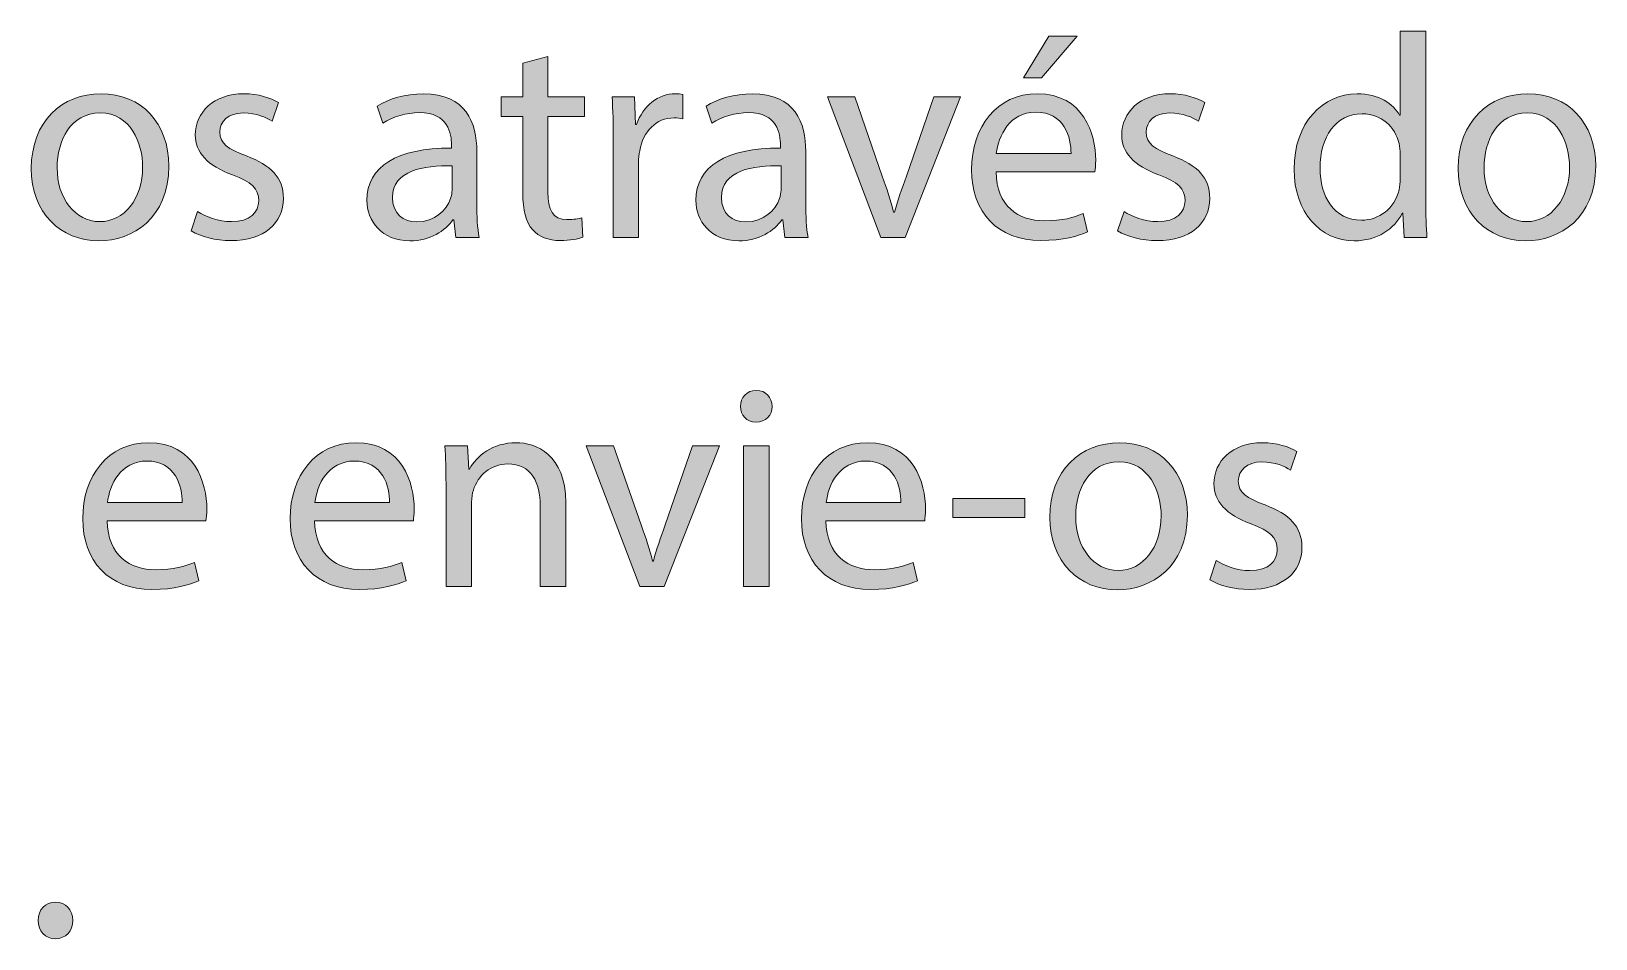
# Model space of a CAD drawing. Header units: inches. Extents: x -507 to 1392, y -754 to 68.
# Drawn here: x 928 to 981.8, y -169.4 to -138.2 of the extents above; entities that cross this region are included whole.
import ezdxf

# ---------------------------------------------------------------- set-up
doc = ezdxf.new("R2010")
doc.units = ezdxf.units.IN
doc.header["$MEASUREMENT"] = 0
doc.layers.add('back', color=7, linetype='Continuous')

# ---------------------------------------------------------------- blocks, each defined once
blk = doc.blocks.new('block 191')
at = {"layer": 'back', "true_color": 0x231f20}
h = blk.add_hatch(color=250, dxfattribs=at)
h.dxf.hatch_style = 2
edge = h.paths.add_edge_path()
edge.add_spline(control_points=[(975.968, -138.154), (975.968, -138.154), (975.968, -144), (975.968, -144), (975.968, -144.431), (975.978, -144.92), (976.008, -145.25), (976.008, -145.25), (975.219, -145.25), (975.219, -145.25), (975.219, -145.25), (975.179, -144.411), (975.179, -144.411), (975.179, -144.411), (975.158, -144.411), (975.158, -144.411), (974.889, -144.95), (974.299, -145.36), (973.509, -145.36), (972.34, -145.36), (971.44, -144.371), (971.44, -142.901), (971.431, -141.292), (972.43, -140.303), (973.609, -140.303), (974.349, -140.303), (974.849, -140.652), (975.068, -141.042), (975.068, -141.042), (975.088, -141.042), (975.088, -141.042), (975.088, -141.042), (975.088, -138.154), (975.088, -138.154), (975.088, -138.154), (975.968, -138.154), (975.968, -138.154)], knot_values=[0, 0, 0, 0, 1, 1, 1, 2, 2, 2, 3, 3, 3, 4, 4, 4, 5, 5, 5, 6, 6, 6, 7, 7, 7, 8, 8, 8, 9, 9, 9, 10, 10, 10, 11, 11, 11, 12, 12, 12, 12], degree=3, periodic=1)
edge = h.paths.add_edge_path()
edge.add_spline(control_points=[(975.088, -142.381), (975.088, -142.271), (975.078, -142.122), (975.049, -142.012), (974.918, -141.452), (974.438, -140.992), (973.779, -140.992), (972.869, -140.992), (972.33, -141.792), (972.33, -142.861), (972.33, -143.841), (972.81, -144.65), (973.759, -144.65), (974.349, -144.65), (974.889, -144.261), (975.049, -143.601), (975.078, -143.481), (975.088, -143.361), (975.088, -143.221), (975.088, -143.221), (975.088, -142.381), (975.088, -142.381)], knot_values=[0, 0, 0, 0, 1, 1, 1, 2, 2, 2, 3, 3, 3, 4, 4, 4, 5, 5, 5, 6, 6, 6, 7, 7, 7, 7], degree=3, periodic=1)
h = blk.add_hatch(color=250, dxfattribs=at)
h.dxf.hatch_style = 2
edge = h.paths.add_edge_path()
edge.add_spline(control_points=[(961.19, -142.991), (961.21, -144.181), (961.97, -144.67), (962.85, -144.67), (963.479, -144.67), (963.858, -144.561), (964.188, -144.42), (964.188, -144.42), (964.338, -145.05), (964.338, -145.05), (964.028, -145.19), (963.499, -145.35), (962.729, -145.35), (961.24, -145.35), (960.351, -144.371), (960.351, -142.911), (960.351, -141.452), (961.21, -140.303), (962.619, -140.303), (964.198, -140.303), (964.618, -141.692), (964.618, -142.582), (964.618, -142.761), (964.599, -142.901), (964.588, -142.991), (964.588, -142.991), (961.19, -142.991), (961.19, -142.991)], knot_values=[0, 0, 0, 0, 1, 1, 1, 2, 2, 2, 3, 3, 3, 4, 4, 4, 5, 5, 5, 6, 6, 6, 7, 7, 7, 8, 8, 8, 9, 9, 9, 9], degree=3, periodic=1)
edge = h.paths.add_edge_path()
edge.add_spline(control_points=[(963.769, -142.362), (963.778, -141.802), (963.539, -140.933), (962.549, -140.933), (961.66, -140.933), (961.27, -141.752), (961.2, -142.362), (961.2, -142.362), (963.769, -142.362), (963.769, -142.362)], knot_values=[0, 0, 0, 0, 1, 1, 1, 2, 2, 2, 3, 3, 3, 3], degree=3, periodic=1)
h.paths.add_polyline_path([(963.979, -138.324), (962.759, -139.753), (962.13, -139.753), (963.009, -138.324)])
h = blk.add_hatch(color=250, dxfattribs=at)
h.dxf.hatch_style = 2
edge = h.paths.add_edge_path()
edge.add_spline(control_points=[(945.78, -139.023), (945.78, -139.023), (945.78, -140.413), (945.78, -140.413), (945.78, -140.413), (947.039, -140.413), (947.039, -140.413), (947.039, -140.413), (947.039, -141.083), (947.039, -141.083), (947.039, -141.083), (945.78, -141.083), (945.78, -141.083), (945.78, -141.083), (945.78, -143.691), (945.78, -143.691), (945.78, -144.291), (945.95, -144.63), (946.439, -144.63), (946.67, -144.63), (946.84, -144.601), (946.949, -144.57), (946.949, -144.57), (946.989, -145.23), (946.989, -145.23), (946.819, -145.3), (946.55, -145.35), (946.21, -145.35), (945.8, -145.35), (945.471, -145.22), (945.261, -144.98), (945.011, -144.72), (944.921, -144.291), (944.921, -143.721), (944.921, -143.721), (944.921, -141.083), (944.921, -141.083), (944.921, -141.083), (944.171, -141.083), (944.171, -141.083), (944.171, -141.083), (944.171, -140.413), (944.171, -140.413), (944.171, -140.413), (944.921, -140.413), (944.921, -140.413), (944.921, -140.413), (944.921, -139.253), (944.921, -139.253), (944.921, -139.253), (945.78, -139.023), (945.78, -139.023)], knot_values=[0, 0, 0, 0, 1, 1, 1, 2, 2, 2, 3, 3, 3, 4, 4, 4, 5, 5, 5, 6, 6, 6, 7, 7, 7, 8, 8, 8, 9, 9, 9, 10, 10, 10, 11, 11, 11, 12, 12, 12, 13, 13, 13, 14, 14, 14, 15, 15, 15, 16, 16, 16, 17, 17, 17, 17], degree=3, periodic=1)
h = blk.add_hatch(color=250, dxfattribs=at)
h.dxf.hatch_style = 2
edge = h.paths.add_edge_path()
edge.add_spline(control_points=[(932.749, -142.792), (932.749, -144.581), (931.51, -145.36), (930.34, -145.36), (929.031, -145.36), (928.021, -144.4), (928.021, -142.871), (928.021, -141.252), (929.081, -140.303), (930.42, -140.303), (931.81, -140.303), (932.749, -141.312), (932.749, -142.792)], knot_values=[0, 0, 0, 0, 1, 1, 1, 2, 2, 2, 3, 3, 3, 4, 4, 4, 4], degree=3, periodic=1)
edge = h.paths.add_edge_path()
edge.add_spline(control_points=[(928.911, -142.841), (928.911, -143.901), (929.521, -144.7), (930.38, -144.7), (931.22, -144.7), (931.85, -143.911), (931.85, -142.821), (931.85, -142.002), (931.439, -140.962), (930.4, -140.962), (929.36, -140.962), (928.911, -141.922), (928.911, -142.841)], knot_values=[0, 0, 0, 0, 1, 1, 1, 2, 2, 2, 3, 3, 3, 4, 4, 4, 4], degree=3, periodic=1)
h = blk.add_hatch(color=250, dxfattribs=at)
h.dxf.hatch_style = 2
edge = h.paths.add_edge_path()
edge.add_spline(control_points=[(933.741, -144.351), (934.001, -144.521), (934.461, -144.7), (934.9, -144.7), (935.54, -144.7), (935.841, -144.38), (935.841, -143.98), (935.841, -143.561), (935.591, -143.331), (934.94, -143.091), (934.071, -142.781), (933.661, -142.302), (933.661, -141.722), (933.661, -140.942), (934.291, -140.303), (935.331, -140.303), (935.82, -140.303), (936.25, -140.443), (936.52, -140.603), (936.52, -140.603), (936.3, -141.242), (936.3, -141.242), (936.11, -141.122), (935.761, -140.962), (935.311, -140.962), (934.791, -140.962), (934.501, -141.262), (934.501, -141.622), (934.501, -142.022), (934.791, -142.202), (935.421, -142.441), (936.26, -142.761), (936.689, -143.181), (936.689, -143.901), (936.689, -144.75), (936.03, -145.35), (934.881, -145.35), (934.352, -145.35), (933.861, -145.22), (933.521, -145.02), (933.521, -145.02), (933.741, -144.351), (933.741, -144.351)], knot_values=[0, 0, 0, 0, 1, 1, 1, 2, 2, 2, 3, 3, 3, 4, 4, 4, 5, 5, 5, 6, 6, 6, 7, 7, 7, 8, 8, 8, 9, 9, 9, 10, 10, 10, 11, 11, 11, 12, 12, 12, 13, 13, 13, 14, 14, 14, 14], degree=3, periodic=1)
h = blk.add_hatch(color=250, dxfattribs=at)
h.dxf.hatch_style = 2
edge = h.paths.add_edge_path()
edge.add_spline(control_points=[(942.619, -145.25), (942.619, -145.25), (942.549, -144.64), (942.549, -144.64), (942.549, -144.64), (942.52, -144.64), (942.52, -144.64), (942.249, -145.02), (941.729, -145.36), (941.04, -145.36), (940.061, -145.36), (939.561, -144.67), (939.561, -143.971), (939.561, -142.801), (940.601, -142.162), (942.469, -142.172), (942.469, -142.172), (942.469, -142.072), (942.469, -142.072), (942.469, -141.672), (942.359, -140.952), (941.37, -140.952), (940.92, -140.952), (940.45, -141.092), (940.11, -141.312), (940.11, -141.312), (939.91, -140.732), (939.91, -140.732), (940.311, -140.473), (940.89, -140.303), (941.5, -140.303), (942.979, -140.303), (943.339, -141.312), (943.339, -142.282), (943.339, -142.282), (943.339, -144.091), (943.339, -144.091), (943.339, -144.51), (943.358, -144.92), (943.419, -145.25), (943.419, -145.25), (942.619, -145.25), (942.619, -145.25)], knot_values=[0, 0, 0, 0, 1, 1, 1, 2, 2, 2, 3, 3, 3, 4, 4, 4, 5, 5, 5, 6, 6, 6, 7, 7, 7, 8, 8, 8, 9, 9, 9, 10, 10, 10, 11, 11, 11, 12, 12, 12, 13, 13, 13, 14, 14, 14, 14], degree=3, periodic=1)
edge = h.paths.add_edge_path()
edge.add_spline(control_points=[(942.489, -142.781), (941.529, -142.761), (940.44, -142.931), (940.44, -143.871), (940.44, -144.44), (940.82, -144.71), (941.27, -144.71), (941.899, -144.71), (942.299, -144.311), (942.439, -143.901), (942.469, -143.811), (942.489, -143.711), (942.489, -143.621), (942.489, -143.621), (942.489, -142.781), (942.489, -142.781)], knot_values=[0, 0, 0, 0, 1, 1, 1, 2, 2, 2, 3, 3, 3, 4, 4, 4, 5, 5, 5, 5], degree=3, periodic=1)
h = blk.add_hatch(color=250, dxfattribs=at)
h.dxf.hatch_style = 2
edge = h.paths.add_edge_path()
edge.add_spline(control_points=[(948.03, -141.922), (948.03, -141.352), (948.021, -140.862), (947.99, -140.413), (947.99, -140.413), (948.76, -140.413), (948.76, -140.413), (948.76, -140.413), (948.79, -141.362), (948.79, -141.362), (948.79, -141.362), (948.83, -141.362), (948.83, -141.362), (949.05, -140.712), (949.579, -140.303), (950.169, -140.303), (950.27, -140.303), (950.339, -140.312), (950.419, -140.333), (950.419, -140.333), (950.419, -141.162), (950.419, -141.162), (950.329, -141.142), (950.239, -141.132), (950.119, -141.132), (949.5, -141.132), (949.06, -141.602), (948.939, -142.262), (948.92, -142.381), (948.9, -142.521), (948.9, -142.671), (948.9, -142.671), (948.9, -145.25), (948.9, -145.25), (948.9, -145.25), (948.03, -145.25), (948.03, -145.25), (948.03, -145.25), (948.03, -141.922), (948.03, -141.922)], knot_values=[0, 0, 0, 0, 1, 1, 1, 2, 2, 2, 3, 3, 3, 4, 4, 4, 5, 5, 5, 6, 6, 6, 7, 7, 7, 8, 8, 8, 9, 9, 9, 10, 10, 10, 11, 11, 11, 12, 12, 12, 13, 13, 13, 13], degree=3, periodic=1)
h = blk.add_hatch(color=250, dxfattribs=at)
h.dxf.hatch_style = 2
edge = h.paths.add_edge_path()
edge.add_spline(control_points=[(953.93, -145.25), (953.93, -145.25), (953.859, -144.64), (953.859, -144.64), (953.859, -144.64), (953.83, -144.64), (953.83, -144.64), (953.56, -145.02), (953.04, -145.36), (952.351, -145.36), (951.371, -145.36), (950.871, -144.67), (950.871, -143.971), (950.871, -142.801), (951.911, -142.162), (953.779, -142.172), (953.779, -142.172), (953.779, -142.072), (953.779, -142.072), (953.779, -141.672), (953.67, -140.952), (952.681, -140.952), (952.23, -140.952), (951.761, -141.092), (951.421, -141.312), (951.421, -141.312), (951.221, -140.732), (951.221, -140.732), (951.621, -140.473), (952.2, -140.303), (952.811, -140.303), (954.289, -140.303), (954.649, -141.312), (954.649, -142.282), (954.649, -142.282), (954.649, -144.091), (954.649, -144.091), (954.649, -144.51), (954.669, -144.92), (954.729, -145.25), (954.729, -145.25), (953.93, -145.25), (953.93, -145.25)], knot_values=[0, 0, 0, 0, 1, 1, 1, 2, 2, 2, 3, 3, 3, 4, 4, 4, 5, 5, 5, 6, 6, 6, 7, 7, 7, 8, 8, 8, 9, 9, 9, 10, 10, 10, 11, 11, 11, 12, 12, 12, 13, 13, 13, 14, 14, 14, 14], degree=3, periodic=1)
edge = h.paths.add_edge_path()
edge.add_spline(control_points=[(953.8, -142.781), (952.84, -142.761), (951.751, -142.931), (951.751, -143.871), (951.751, -144.44), (952.131, -144.71), (952.58, -144.71), (953.21, -144.71), (953.609, -144.311), (953.75, -143.901), (953.779, -143.811), (953.8, -143.711), (953.8, -143.621), (953.8, -143.621), (953.8, -142.781), (953.8, -142.781)], knot_values=[0, 0, 0, 0, 1, 1, 1, 2, 2, 2, 3, 3, 3, 4, 4, 4, 5, 5, 5, 5], degree=3, periodic=1)
h = blk.add_hatch(color=250, dxfattribs=at)
h.dxf.hatch_style = 2
edge = h.paths.add_edge_path()
edge.add_spline(control_points=[(965.591, -144.351), (965.851, -144.521), (966.311, -144.7), (966.75, -144.7), (967.39, -144.7), (967.69, -144.38), (967.69, -143.98), (967.69, -143.561), (967.44, -143.331), (966.79, -143.091), (965.921, -142.781), (965.511, -142.302), (965.511, -141.722), (965.511, -140.942), (966.141, -140.303), (967.181, -140.303), (967.67, -140.303), (968.1, -140.443), (968.369, -140.603), (968.369, -140.603), (968.149, -141.242), (968.149, -141.242), (967.96, -141.122), (967.61, -140.962), (967.16, -140.962), (966.641, -140.962), (966.351, -141.262), (966.351, -141.622), (966.351, -142.022), (966.641, -142.202), (967.271, -142.441), (968.109, -142.761), (968.539, -143.181), (968.539, -143.901), (968.539, -144.75), (967.88, -145.35), (966.73, -145.35), (966.201, -145.35), (965.711, -145.22), (965.371, -145.02), (965.371, -145.02), (965.591, -144.351), (965.591, -144.351)], knot_values=[0, 0, 0, 0, 1, 1, 1, 2, 2, 2, 3, 3, 3, 4, 4, 4, 5, 5, 5, 6, 6, 6, 7, 7, 7, 8, 8, 8, 9, 9, 9, 10, 10, 10, 11, 11, 11, 12, 12, 12, 13, 13, 13, 14, 14, 14, 14], degree=3, periodic=1)
h = blk.add_hatch(color=250, dxfattribs=at)
h.dxf.hatch_style = 2
edge = h.paths.add_edge_path()
edge.add_spline(control_points=[(981.809, -142.792), (981.809, -144.581), (980.569, -145.36), (979.399, -145.36), (978.091, -145.36), (977.081, -144.4), (977.081, -142.871), (977.081, -141.252), (978.141, -140.303), (979.479, -140.303), (980.869, -140.303), (981.809, -141.312), (981.809, -142.792)], knot_values=[0, 0, 0, 0, 1, 1, 1, 2, 2, 2, 3, 3, 3, 4, 4, 4, 4], degree=3, periodic=1)
edge = h.paths.add_edge_path()
edge.add_spline(control_points=[(977.971, -142.841), (977.971, -143.901), (978.58, -144.7), (979.439, -144.7), (980.279, -144.7), (980.909, -143.911), (980.909, -142.821), (980.909, -142.002), (980.499, -140.962), (979.46, -140.962), (978.42, -140.962), (977.971, -141.922), (977.971, -142.841)], knot_values=[0, 0, 0, 0, 1, 1, 1, 2, 2, 2, 3, 3, 3, 4, 4, 4, 4], degree=3, periodic=1)
h = blk.add_hatch(color=250, dxfattribs=at)
h.dxf.hatch_style = 2
edge = h.paths.add_edge_path()
edge.add_spline(control_points=[(956.331, -140.413), (956.331, -140.413), (957.28, -143.131), (957.28, -143.131), (957.44, -143.571), (957.57, -143.971), (957.67, -144.371), (957.67, -144.371), (957.7, -144.371), (957.7, -144.371), (957.811, -143.971), (957.95, -143.571), (958.11, -143.131), (958.11, -143.131), (959.05, -140.413), (959.05, -140.413), (959.05, -140.413), (959.969, -140.413), (959.969, -140.413), (959.969, -140.413), (958.07, -145.25), (958.07, -145.25), (958.07, -145.25), (957.23, -145.25), (957.23, -145.25), (957.23, -145.25), (955.392, -140.413), (955.392, -140.413), (955.392, -140.413), (956.331, -140.413), (956.331, -140.413)], knot_values=[0, 0, 0, 0, 1, 1, 1, 2, 2, 2, 3, 3, 3, 4, 4, 4, 5, 5, 5, 6, 6, 6, 7, 7, 7, 8, 8, 8, 9, 9, 9, 10, 10, 10, 10], degree=3, periodic=1)
h = blk.add_hatch(color=250, dxfattribs=at)
h.dxf.hatch_style = 2
edge = h.paths.add_edge_path()
edge.add_spline(control_points=[(953.49, -151.053), (953.5, -151.353), (953.28, -151.593), (952.931, -151.593), (952.621, -151.593), (952.401, -151.353), (952.401, -151.053), (952.401, -150.744), (952.631, -150.504), (952.95, -150.504), (953.28, -150.504), (953.49, -150.744), (953.49, -151.053)], knot_values=[0, 0, 0, 0, 1, 1, 1, 2, 2, 2, 3, 3, 3, 4, 4, 4, 4], degree=3, periodic=1)
h.paths.add_polyline_path([(952.511, -157.25), (952.511, -152.413), (953.391, -152.413), (953.391, -157.25)])
h = blk.add_hatch(color=250, dxfattribs=at)
h.dxf.hatch_style = 2
edge = h.paths.add_edge_path()
edge.add_spline(control_points=[(930.631, -154.991), (930.65, -156.181), (931.41, -156.67), (932.289, -156.67), (932.919, -156.67), (933.299, -156.561), (933.629, -156.42), (933.629, -156.42), (933.778, -157.05), (933.778, -157.05), (933.469, -157.19), (932.939, -157.35), (932.17, -157.35), (930.681, -157.35), (929.791, -156.371), (929.791, -154.911), (929.791, -153.452), (930.65, -152.303), (932.06, -152.303), (933.639, -152.303), (934.059, -153.692), (934.059, -154.582), (934.059, -154.761), (934.039, -154.901), (934.028, -154.991), (934.028, -154.991), (930.631, -154.991), (930.631, -154.991)], knot_values=[0, 0, 0, 0, 1, 1, 1, 2, 2, 2, 3, 3, 3, 4, 4, 4, 5, 5, 5, 6, 6, 6, 7, 7, 7, 8, 8, 8, 9, 9, 9, 9], degree=3, periodic=1)
edge = h.paths.add_edge_path()
edge.add_spline(control_points=[(933.209, -154.362), (933.219, -153.802), (932.979, -152.933), (931.989, -152.933), (931.101, -152.933), (930.71, -153.752), (930.641, -154.362), (930.641, -154.362), (933.209, -154.362), (933.209, -154.362)], knot_values=[0, 0, 0, 0, 1, 1, 1, 2, 2, 2, 3, 3, 3, 3], degree=3, periodic=1)
h = blk.add_hatch(color=250, dxfattribs=at)
h.dxf.hatch_style = 2
edge = h.paths.add_edge_path()
edge.add_spline(control_points=[(937.761, -154.991), (937.78, -156.181), (938.54, -156.67), (939.42, -156.67), (940.049, -156.67), (940.429, -156.561), (940.759, -156.42), (940.759, -156.42), (940.908, -157.05), (940.908, -157.05), (940.599, -157.19), (940.069, -157.35), (939.3, -157.35), (937.811, -157.35), (936.921, -156.371), (936.921, -154.911), (936.921, -153.452), (937.78, -152.303), (939.189, -152.303), (940.769, -152.303), (941.188, -153.692), (941.188, -154.582), (941.188, -154.761), (941.169, -154.901), (941.158, -154.991), (941.158, -154.991), (937.761, -154.991), (937.761, -154.991)], knot_values=[0, 0, 0, 0, 1, 1, 1, 2, 2, 2, 3, 3, 3, 4, 4, 4, 5, 5, 5, 6, 6, 6, 7, 7, 7, 8, 8, 8, 9, 9, 9, 9], degree=3, periodic=1)
edge = h.paths.add_edge_path()
edge.add_spline(control_points=[(940.339, -154.362), (940.349, -153.802), (940.109, -152.933), (939.119, -152.933), (938.23, -152.933), (937.84, -153.752), (937.771, -154.362), (937.771, -154.362), (940.339, -154.362), (940.339, -154.362)], knot_values=[0, 0, 0, 0, 1, 1, 1, 2, 2, 2, 3, 3, 3, 3], degree=3, periodic=1)
h = blk.add_hatch(color=250, dxfattribs=at)
h.dxf.hatch_style = 2
edge = h.paths.add_edge_path()
edge.add_spline(control_points=[(942.28, -153.722), (942.28, -153.222), (942.271, -152.812), (942.24, -152.413), (942.24, -152.413), (943.02, -152.413), (943.02, -152.413), (943.02, -152.413), (943.07, -153.212), (943.07, -153.212), (943.07, -153.212), (943.09, -153.212), (943.09, -153.212), (943.33, -152.752), (943.89, -152.303), (944.689, -152.303), (945.358, -152.303), (946.398, -152.703), (946.398, -154.362), (946.398, -154.362), (946.398, -157.25), (946.398, -157.25), (946.398, -157.25), (945.519, -157.25), (945.519, -157.25), (945.519, -157.25), (945.519, -154.461), (945.519, -154.461), (945.519, -153.682), (945.229, -153.032), (944.399, -153.032), (943.819, -153.032), (943.37, -153.442), (943.22, -153.932), (943.18, -154.042), (943.16, -154.192), (943.16, -154.342), (943.16, -154.342), (943.16, -157.25), (943.16, -157.25), (943.16, -157.25), (942.28, -157.25), (942.28, -157.25), (942.28, -157.25), (942.28, -153.722), (942.28, -153.722)], knot_values=[0, 0, 0, 0, 1, 1, 1, 2, 2, 2, 3, 3, 3, 4, 4, 4, 5, 5, 5, 6, 6, 6, 7, 7, 7, 8, 8, 8, 9, 9, 9, 10, 10, 10, 11, 11, 11, 12, 12, 12, 13, 13, 13, 14, 14, 14, 15, 15, 15, 15], degree=3, periodic=1)
h = blk.add_hatch(color=250, dxfattribs=at)
h.dxf.hatch_style = 2
edge = h.paths.add_edge_path()
edge.add_spline(control_points=[(948.04, -152.413), (948.04, -152.413), (948.989, -155.131), (948.989, -155.131), (949.149, -155.571), (949.279, -155.971), (949.379, -156.371), (949.379, -156.371), (949.409, -156.371), (949.409, -156.371), (949.52, -155.971), (949.659, -155.571), (949.819, -155.131), (949.819, -155.131), (950.759, -152.413), (950.759, -152.413), (950.759, -152.413), (951.678, -152.413), (951.678, -152.413), (951.678, -152.413), (949.779, -157.25), (949.779, -157.25), (949.779, -157.25), (948.939, -157.25), (948.939, -157.25), (948.939, -157.25), (947.101, -152.413), (947.101, -152.413), (947.101, -152.413), (948.04, -152.413), (948.04, -152.413)], knot_values=[0, 0, 0, 0, 1, 1, 1, 2, 2, 2, 3, 3, 3, 4, 4, 4, 5, 5, 5, 6, 6, 6, 7, 7, 7, 8, 8, 8, 9, 9, 9, 10, 10, 10, 10], degree=3, periodic=1)
h = blk.add_hatch(color=250, dxfattribs=at)
h.dxf.hatch_style = 2
edge = h.paths.add_edge_path()
edge.add_spline(control_points=[(955.341, -154.991), (955.36, -156.181), (956.12, -156.67), (957, -156.67), (957.629, -156.67), (958.009, -156.561), (958.339, -156.42), (958.339, -156.42), (958.488, -157.05), (958.488, -157.05), (958.179, -157.19), (957.649, -157.35), (956.88, -157.35), (955.391, -157.35), (954.501, -156.371), (954.501, -154.911), (954.501, -153.452), (955.36, -152.303), (956.77, -152.303), (958.349, -152.303), (958.769, -153.692), (958.769, -154.582), (958.769, -154.761), (958.749, -154.901), (958.738, -154.991), (958.738, -154.991), (955.341, -154.991), (955.341, -154.991)], knot_values=[0, 0, 0, 0, 1, 1, 1, 2, 2, 2, 3, 3, 3, 4, 4, 4, 5, 5, 5, 6, 6, 6, 7, 7, 7, 8, 8, 8, 9, 9, 9, 9], degree=3, periodic=1)
edge = h.paths.add_edge_path()
edge.add_spline(control_points=[(957.919, -154.362), (957.929, -153.802), (957.689, -152.933), (956.699, -152.933), (955.811, -152.933), (955.42, -153.752), (955.351, -154.362), (955.351, -154.362), (957.919, -154.362), (957.919, -154.362)], knot_values=[0, 0, 0, 0, 1, 1, 1, 2, 2, 2, 3, 3, 3, 3], degree=3, periodic=1)
h = blk.add_hatch(color=250, dxfattribs=at)
h.dxf.hatch_style = 2
edge = h.paths.add_edge_path()
edge.add_spline(control_points=[(967.768, -154.792), (967.768, -156.581), (966.528, -157.36), (965.358, -157.36), (964.05, -157.36), (963.04, -156.4), (963.04, -154.871), (963.04, -153.252), (964.1, -152.303), (965.438, -152.303), (966.828, -152.303), (967.768, -153.312), (967.768, -154.792)], knot_values=[0, 0, 0, 0, 1, 1, 1, 2, 2, 2, 3, 3, 3, 4, 4, 4, 4], degree=3, periodic=1)
edge = h.paths.add_edge_path()
edge.add_spline(control_points=[(963.93, -154.841), (963.93, -155.901), (964.539, -156.7), (965.398, -156.7), (966.238, -156.7), (966.868, -155.911), (966.868, -154.821), (966.868, -154.002), (966.458, -152.962), (965.419, -152.962), (964.379, -152.962), (963.93, -153.922), (963.93, -154.841)], knot_values=[0, 0, 0, 0, 1, 1, 1, 2, 2, 2, 3, 3, 3, 4, 4, 4, 4], degree=3, periodic=1)
h = blk.add_hatch(color=250, dxfattribs=at)
h.dxf.hatch_style = 2
edge = h.paths.add_edge_path()
edge.add_spline(control_points=[(968.76, -156.351), (969.02, -156.521), (969.479, -156.7), (969.919, -156.7), (970.559, -156.7), (970.859, -156.38), (970.859, -155.98), (970.859, -155.561), (970.609, -155.331), (969.959, -155.091), (969.09, -154.781), (968.68, -154.302), (968.68, -153.722), (968.68, -152.942), (969.31, -152.303), (970.35, -152.303), (970.839, -152.303), (971.269, -152.443), (971.538, -152.603), (971.538, -152.603), (971.318, -153.242), (971.318, -153.242), (971.129, -153.122), (970.779, -152.962), (970.329, -152.962), (969.81, -152.962), (969.52, -153.262), (969.52, -153.622), (969.52, -154.022), (969.81, -154.202), (970.439, -154.441), (971.278, -154.761), (971.708, -155.181), (971.708, -155.901), (971.708, -156.75), (971.049, -157.35), (969.899, -157.35), (969.37, -157.35), (968.88, -157.22), (968.54, -157.02), (968.54, -157.02), (968.76, -156.351), (968.76, -156.351)], knot_values=[0, 0, 0, 0, 1, 1, 1, 2, 2, 2, 3, 3, 3, 4, 4, 4, 5, 5, 5, 6, 6, 6, 7, 7, 7, 8, 8, 8, 9, 9, 9, 10, 10, 10, 11, 11, 11, 12, 12, 12, 13, 13, 13, 14, 14, 14, 14], degree=3, periodic=1)
h = blk.add_hatch(color=250, dxfattribs=at)
h.dxf.hatch_style = 2
h.paths.add_polyline_path([(962.18, -154.222), (962.18, -154.871), (959.711, -154.871), (959.711, -154.222)])
h = blk.add_hatch(color=250, dxfattribs=at)
h.dxf.hatch_style = 2
edge = h.paths.add_edge_path()
edge.add_spline(control_points=[(928.256, -168.73), (928.256, -168.36), (928.506, -168.101), (928.855, -168.101), (929.205, -168.101), (929.445, -168.36), (929.445, -168.73), (929.445, -169.09), (929.216, -169.36), (928.846, -169.36), (928.496, -169.36), (928.256, -169.09), (928.256, -168.73)], knot_values=[0, 0, 0, 0, 1, 1, 1, 2, 2, 2, 3, 3, 3, 4, 4, 4, 4], degree=3, periodic=1)
at = {"layer": 'back', "lineweight": 0}
for points in [[(963.979, -138.324), (962.759, -139.753), (962.13, -139.753), (963.009, -138.324), (963.979, -138.324)], [(952.511, -157.25), (952.511, -152.413), (953.391, -152.413), (953.391, -157.25), (952.511, -157.25)], [(962.18, -154.222), (962.18, -154.871), (959.711, -154.871), (959.711, -154.222), (962.18, -154.222)]]:
    blk.add_lwpolyline(points, dxfattribs=at)
for points, knots in [([(975.968, -138.154), (975.968, -138.154), (975.968, -144), (975.968, -144), (975.968, -144.431), (975.978, -144.92), (976.008, -145.25), (976.008, -145.25), (975.219, -145.25), (975.219, -145.25), (975.219, -145.25), (975.179, -144.411), (975.179, -144.411), (975.179, -144.411), (975.158, -144.411), (975.158, -144.411), (974.889, -144.95), (974.299, -145.36), (973.509, -145.36), (972.34, -145.36), (971.44, -144.371), (971.44, -142.901), (971.431, -141.292), (972.43, -140.303), (973.609, -140.303), (974.349, -140.303), (974.849, -140.652), (975.068, -141.042), (975.068, -141.042), (975.088, -141.042), (975.088, -141.042), (975.088, -141.042), (975.088, -138.154), (975.088, -138.154), (975.088, -138.154), (975.968, -138.154), (975.968, -138.154)], [0, 0, 0, 0, 1, 1, 1, 2, 2, 2, 3, 3, 3, 4, 4, 4, 5, 5, 5, 6, 6, 6, 7, 7, 7, 8, 8, 8, 9, 9, 9, 10, 10, 10, 11, 11, 11, 12, 12, 12, 12]), ([(945.78, -139.023), (945.78, -139.023), (945.78, -140.413), (945.78, -140.413), (945.78, -140.413), (947.039, -140.413), (947.039, -140.413), (947.039, -140.413), (947.039, -141.083), (947.039, -141.083), (947.039, -141.083), (945.78, -141.083), (945.78, -141.083), (945.78, -141.083), (945.78, -143.691), (945.78, -143.691), (945.78, -144.291), (945.95, -144.63), (946.439, -144.63), (946.67, -144.63), (946.84, -144.601), (946.949, -144.57), (946.949, -144.57), (946.989, -145.23), (946.989, -145.23), (946.819, -145.3), (946.55, -145.35), (946.21, -145.35), (945.8, -145.35), (945.471, -145.22), (945.261, -144.98), (945.011, -144.72), (944.921, -144.291), (944.921, -143.721), (944.921, -143.721), (944.921, -141.083), (944.921, -141.083), (944.921, -141.083), (944.171, -141.083), (944.171, -141.083), (944.171, -141.083), (944.171, -140.413), (944.171, -140.413), (944.171, -140.413), (944.921, -140.413), (944.921, -140.413), (944.921, -140.413), (944.921, -139.253), (944.921, -139.253), (944.921, -139.253), (945.78, -139.023), (945.78, -139.023)], [0, 0, 0, 0, 1, 1, 1, 2, 2, 2, 3, 3, 3, 4, 4, 4, 5, 5, 5, 6, 6, 6, 7, 7, 7, 8, 8, 8, 9, 9, 9, 10, 10, 10, 11, 11, 11, 12, 12, 12, 13, 13, 13, 14, 14, 14, 15, 15, 15, 16, 16, 16, 17, 17, 17, 17]), ([(932.749, -142.792), (932.749, -144.581), (931.51, -145.36), (930.34, -145.36), (929.031, -145.36), (928.021, -144.4), (928.021, -142.871), (928.021, -141.252), (929.081, -140.303), (930.42, -140.303), (931.81, -140.303), (932.749, -141.312), (932.749, -142.792)], [0, 0, 0, 0, 1, 1, 1, 2, 2, 2, 3, 3, 3, 4, 4, 4, 4]), ([(933.741, -144.351), (934.001, -144.521), (934.461, -144.7), (934.9, -144.7), (935.54, -144.7), (935.841, -144.38), (935.841, -143.98), (935.841, -143.561), (935.591, -143.331), (934.94, -143.091), (934.071, -142.781), (933.661, -142.302), (933.661, -141.722), (933.661, -140.942), (934.291, -140.303), (935.331, -140.303), (935.82, -140.303), (936.25, -140.443), (936.52, -140.603), (936.52, -140.603), (936.3, -141.242), (936.3, -141.242), (936.11, -141.122), (935.761, -140.962), (935.311, -140.962), (934.791, -140.962), (934.501, -141.262), (934.501, -141.622), (934.501, -142.022), (934.791, -142.202), (935.421, -142.441), (936.26, -142.761), (936.689, -143.181), (936.689, -143.901), (936.689, -144.75), (936.03, -145.35), (934.881, -145.35), (934.352, -145.35), (933.861, -145.22), (933.521, -145.02), (933.521, -145.02), (933.741, -144.351), (933.741, -144.351)], [0, 0, 0, 0, 1, 1, 1, 2, 2, 2, 3, 3, 3, 4, 4, 4, 5, 5, 5, 6, 6, 6, 7, 7, 7, 8, 8, 8, 9, 9, 9, 10, 10, 10, 11, 11, 11, 12, 12, 12, 13, 13, 13, 14, 14, 14, 14]), ([(942.619, -145.25), (942.619, -145.25), (942.549, -144.64), (942.549, -144.64), (942.549, -144.64), (942.52, -144.64), (942.52, -144.64), (942.249, -145.02), (941.729, -145.36), (941.04, -145.36), (940.061, -145.36), (939.561, -144.67), (939.561, -143.971), (939.561, -142.801), (940.601, -142.162), (942.469, -142.172), (942.469, -142.172), (942.469, -142.072), (942.469, -142.072), (942.469, -141.672), (942.359, -140.952), (941.37, -140.952), (940.92, -140.952), (940.45, -141.092), (940.11, -141.312), (940.11, -141.312), (939.91, -140.732), (939.91, -140.732), (940.311, -140.473), (940.89, -140.303), (941.5, -140.303), (942.979, -140.303), (943.339, -141.312), (943.339, -142.282), (943.339, -142.282), (943.339, -144.091), (943.339, -144.091), (943.339, -144.51), (943.358, -144.92), (943.419, -145.25), (943.419, -145.25), (942.619, -145.25), (942.619, -145.25)], [0, 0, 0, 0, 1, 1, 1, 2, 2, 2, 3, 3, 3, 4, 4, 4, 5, 5, 5, 6, 6, 6, 7, 7, 7, 8, 8, 8, 9, 9, 9, 10, 10, 10, 11, 11, 11, 12, 12, 12, 13, 13, 13, 14, 14, 14, 14]), ([(948.03, -141.922), (948.03, -141.352), (948.021, -140.862), (947.99, -140.413), (947.99, -140.413), (948.76, -140.413), (948.76, -140.413), (948.76, -140.413), (948.79, -141.362), (948.79, -141.362), (948.79, -141.362), (948.83, -141.362), (948.83, -141.362), (949.05, -140.712), (949.579, -140.303), (950.169, -140.303), (950.27, -140.303), (950.339, -140.312), (950.419, -140.333), (950.419, -140.333), (950.419, -141.162), (950.419, -141.162), (950.329, -141.142), (950.239, -141.132), (950.119, -141.132), (949.5, -141.132), (949.06, -141.602), (948.939, -142.262), (948.92, -142.381), (948.9, -142.521), (948.9, -142.671), (948.9, -142.671), (948.9, -145.25), (948.9, -145.25), (948.9, -145.25), (948.03, -145.25), (948.03, -145.25), (948.03, -145.25), (948.03, -141.922), (948.03, -141.922)], [0, 0, 0, 0, 1, 1, 1, 2, 2, 2, 3, 3, 3, 4, 4, 4, 5, 5, 5, 6, 6, 6, 7, 7, 7, 8, 8, 8, 9, 9, 9, 10, 10, 10, 11, 11, 11, 12, 12, 12, 13, 13, 13, 13]), ([(953.93, -145.25), (953.93, -145.25), (953.859, -144.64), (953.859, -144.64), (953.859, -144.64), (953.83, -144.64), (953.83, -144.64), (953.56, -145.02), (953.04, -145.36), (952.351, -145.36), (951.371, -145.36), (950.871, -144.67), (950.871, -143.971), (950.871, -142.801), (951.911, -142.162), (953.779, -142.172), (953.779, -142.172), (953.779, -142.072), (953.779, -142.072), (953.779, -141.672), (953.67, -140.952), (952.681, -140.952), (952.23, -140.952), (951.761, -141.092), (951.421, -141.312), (951.421, -141.312), (951.221, -140.732), (951.221, -140.732), (951.621, -140.473), (952.2, -140.303), (952.811, -140.303), (954.289, -140.303), (954.649, -141.312), (954.649, -142.282), (954.649, -142.282), (954.649, -144.091), (954.649, -144.091), (954.649, -144.51), (954.669, -144.92), (954.729, -145.25), (954.729, -145.25), (953.93, -145.25), (953.93, -145.25)], [0, 0, 0, 0, 1, 1, 1, 2, 2, 2, 3, 3, 3, 4, 4, 4, 5, 5, 5, 6, 6, 6, 7, 7, 7, 8, 8, 8, 9, 9, 9, 10, 10, 10, 11, 11, 11, 12, 12, 12, 13, 13, 13, 14, 14, 14, 14]), ([(961.19, -142.991), (961.21, -144.181), (961.97, -144.67), (962.85, -144.67), (963.479, -144.67), (963.858, -144.561), (964.188, -144.42), (964.188, -144.42), (964.338, -145.05), (964.338, -145.05), (964.028, -145.19), (963.499, -145.35), (962.729, -145.35), (961.24, -145.35), (960.351, -144.371), (960.351, -142.911), (960.351, -141.452), (961.21, -140.303), (962.619, -140.303), (964.198, -140.303), (964.618, -141.692), (964.618, -142.582), (964.618, -142.761), (964.599, -142.901), (964.588, -142.991), (964.588, -142.991), (961.19, -142.991), (961.19, -142.991)], [0, 0, 0, 0, 1, 1, 1, 2, 2, 2, 3, 3, 3, 4, 4, 4, 5, 5, 5, 6, 6, 6, 7, 7, 7, 8, 8, 8, 9, 9, 9, 9]), ([(965.591, -144.351), (965.851, -144.521), (966.311, -144.7), (966.75, -144.7), (967.39, -144.7), (967.69, -144.38), (967.69, -143.98), (967.69, -143.561), (967.44, -143.331), (966.79, -143.091), (965.921, -142.781), (965.511, -142.302), (965.511, -141.722), (965.511, -140.942), (966.141, -140.303), (967.181, -140.303), (967.67, -140.303), (968.1, -140.443), (968.369, -140.603), (968.369, -140.603), (968.149, -141.242), (968.149, -141.242), (967.96, -141.122), (967.61, -140.962), (967.16, -140.962), (966.641, -140.962), (966.351, -141.262), (966.351, -141.622), (966.351, -142.022), (966.641, -142.202), (967.271, -142.441), (968.109, -142.761), (968.539, -143.181), (968.539, -143.901), (968.539, -144.75), (967.88, -145.35), (966.73, -145.35), (966.201, -145.35), (965.711, -145.22), (965.371, -145.02), (965.371, -145.02), (965.591, -144.351), (965.591, -144.351)], [0, 0, 0, 0, 1, 1, 1, 2, 2, 2, 3, 3, 3, 4, 4, 4, 5, 5, 5, 6, 6, 6, 7, 7, 7, 8, 8, 8, 9, 9, 9, 10, 10, 10, 11, 11, 11, 12, 12, 12, 13, 13, 13, 14, 14, 14, 14]), ([(981.809, -142.792), (981.809, -144.581), (980.569, -145.36), (979.399, -145.36), (978.091, -145.36), (977.081, -144.4), (977.081, -142.871), (977.081, -141.252), (978.141, -140.303), (979.479, -140.303), (980.869, -140.303), (981.809, -141.312), (981.809, -142.792)], [0, 0, 0, 0, 1, 1, 1, 2, 2, 2, 3, 3, 3, 4, 4, 4, 4]), ([(956.331, -140.413), (956.331, -140.413), (957.28, -143.131), (957.28, -143.131), (957.44, -143.571), (957.57, -143.971), (957.67, -144.371), (957.67, -144.371), (957.7, -144.371), (957.7, -144.371), (957.811, -143.971), (957.95, -143.571), (958.11, -143.131), (958.11, -143.131), (959.05, -140.413), (959.05, -140.413), (959.05, -140.413), (959.969, -140.413), (959.969, -140.413), (959.969, -140.413), (958.07, -145.25), (958.07, -145.25), (958.07, -145.25), (957.23, -145.25), (957.23, -145.25), (957.23, -145.25), (955.392, -140.413), (955.392, -140.413), (955.392, -140.413), (956.331, -140.413), (956.331, -140.413)], [0, 0, 0, 0, 1, 1, 1, 2, 2, 2, 3, 3, 3, 4, 4, 4, 5, 5, 5, 6, 6, 6, 7, 7, 7, 8, 8, 8, 9, 9, 9, 10, 10, 10, 10]), ([(928.911, -142.841), (928.911, -143.901), (929.521, -144.7), (930.38, -144.7), (931.22, -144.7), (931.85, -143.911), (931.85, -142.821), (931.85, -142.002), (931.439, -140.962), (930.4, -140.962), (929.36, -140.962), (928.911, -141.922), (928.911, -142.841)], [0, 0, 0, 0, 1, 1, 1, 2, 2, 2, 3, 3, 3, 4, 4, 4, 4]), ([(963.769, -142.362), (963.778, -141.802), (963.539, -140.933), (962.549, -140.933), (961.66, -140.933), (961.27, -141.752), (961.2, -142.362), (961.2, -142.362), (963.769, -142.362), (963.769, -142.362)], [0, 0, 0, 0, 1, 1, 1, 2, 2, 2, 3, 3, 3, 3]), ([(975.088, -142.381), (975.088, -142.271), (975.078, -142.122), (975.049, -142.012), (974.918, -141.452), (974.438, -140.992), (973.779, -140.992), (972.869, -140.992), (972.33, -141.792), (972.33, -142.861), (972.33, -143.841), (972.81, -144.65), (973.759, -144.65), (974.349, -144.65), (974.889, -144.261), (975.049, -143.601), (975.078, -143.481), (975.088, -143.361), (975.088, -143.221), (975.088, -143.221), (975.088, -142.381), (975.088, -142.381)], [0, 0, 0, 0, 1, 1, 1, 2, 2, 2, 3, 3, 3, 4, 4, 4, 5, 5, 5, 6, 6, 6, 7, 7, 7, 7]), ([(977.971, -142.841), (977.971, -143.901), (978.58, -144.7), (979.439, -144.7), (980.279, -144.7), (980.909, -143.911), (980.909, -142.821), (980.909, -142.002), (980.499, -140.962), (979.46, -140.962), (978.42, -140.962), (977.971, -141.922), (977.971, -142.841)], [0, 0, 0, 0, 1, 1, 1, 2, 2, 2, 3, 3, 3, 4, 4, 4, 4]), ([(942.489, -142.781), (941.529, -142.761), (940.44, -142.931), (940.44, -143.871), (940.44, -144.44), (940.82, -144.71), (941.27, -144.71), (941.899, -144.71), (942.299, -144.311), (942.439, -143.901), (942.469, -143.811), (942.489, -143.711), (942.489, -143.621), (942.489, -143.621), (942.489, -142.781), (942.489, -142.781)], [0, 0, 0, 0, 1, 1, 1, 2, 2, 2, 3, 3, 3, 4, 4, 4, 5, 5, 5, 5]), ([(953.8, -142.781), (952.84, -142.761), (951.751, -142.931), (951.751, -143.871), (951.751, -144.44), (952.131, -144.71), (952.58, -144.71), (953.21, -144.71), (953.609, -144.311), (953.75, -143.901), (953.779, -143.811), (953.8, -143.711), (953.8, -143.621), (953.8, -143.621), (953.8, -142.781), (953.8, -142.781)], [0, 0, 0, 0, 1, 1, 1, 2, 2, 2, 3, 3, 3, 4, 4, 4, 5, 5, 5, 5]), ([(953.49, -151.053), (953.5, -151.353), (953.28, -151.593), (952.931, -151.593), (952.621, -151.593), (952.401, -151.353), (952.401, -151.053), (952.401, -150.744), (952.631, -150.504), (952.95, -150.504), (953.28, -150.504), (953.49, -150.744), (953.49, -151.053)], [0, 0, 0, 0, 1, 1, 1, 2, 2, 2, 3, 3, 3, 4, 4, 4, 4]), ([(930.631, -154.991), (930.65, -156.181), (931.41, -156.67), (932.289, -156.67), (932.919, -156.67), (933.299, -156.561), (933.629, -156.42), (933.629, -156.42), (933.778, -157.05), (933.778, -157.05), (933.469, -157.19), (932.939, -157.35), (932.17, -157.35), (930.681, -157.35), (929.791, -156.371), (929.791, -154.911), (929.791, -153.452), (930.65, -152.303), (932.06, -152.303), (933.639, -152.303), (934.059, -153.692), (934.059, -154.582), (934.059, -154.761), (934.039, -154.901), (934.028, -154.991), (934.028, -154.991), (930.631, -154.991), (930.631, -154.991)], [0, 0, 0, 0, 1, 1, 1, 2, 2, 2, 3, 3, 3, 4, 4, 4, 5, 5, 5, 6, 6, 6, 7, 7, 7, 8, 8, 8, 9, 9, 9, 9]), ([(937.761, -154.991), (937.78, -156.181), (938.54, -156.67), (939.42, -156.67), (940.049, -156.67), (940.429, -156.561), (940.759, -156.42), (940.759, -156.42), (940.908, -157.05), (940.908, -157.05), (940.599, -157.19), (940.069, -157.35), (939.3, -157.35), (937.811, -157.35), (936.921, -156.371), (936.921, -154.911), (936.921, -153.452), (937.78, -152.303), (939.189, -152.303), (940.769, -152.303), (941.188, -153.692), (941.188, -154.582), (941.188, -154.761), (941.169, -154.901), (941.158, -154.991), (941.158, -154.991), (937.761, -154.991), (937.761, -154.991)], [0, 0, 0, 0, 1, 1, 1, 2, 2, 2, 3, 3, 3, 4, 4, 4, 5, 5, 5, 6, 6, 6, 7, 7, 7, 8, 8, 8, 9, 9, 9, 9]), ([(942.28, -153.722), (942.28, -153.222), (942.271, -152.812), (942.24, -152.413), (942.24, -152.413), (943.02, -152.413), (943.02, -152.413), (943.02, -152.413), (943.07, -153.212), (943.07, -153.212), (943.07, -153.212), (943.09, -153.212), (943.09, -153.212), (943.33, -152.752), (943.89, -152.303), (944.689, -152.303), (945.358, -152.303), (946.398, -152.703), (946.398, -154.362), (946.398, -154.362), (946.398, -157.25), (946.398, -157.25), (946.398, -157.25), (945.519, -157.25), (945.519, -157.25), (945.519, -157.25), (945.519, -154.461), (945.519, -154.461), (945.519, -153.682), (945.229, -153.032), (944.399, -153.032), (943.819, -153.032), (943.37, -153.442), (943.22, -153.932), (943.18, -154.042), (943.16, -154.192), (943.16, -154.342), (943.16, -154.342), (943.16, -157.25), (943.16, -157.25), (943.16, -157.25), (942.28, -157.25), (942.28, -157.25), (942.28, -157.25), (942.28, -153.722), (942.28, -153.722)], [0, 0, 0, 0, 1, 1, 1, 2, 2, 2, 3, 3, 3, 4, 4, 4, 5, 5, 5, 6, 6, 6, 7, 7, 7, 8, 8, 8, 9, 9, 9, 10, 10, 10, 11, 11, 11, 12, 12, 12, 13, 13, 13, 14, 14, 14, 15, 15, 15, 15]), ([(948.04, -152.413), (948.04, -152.413), (948.989, -155.131), (948.989, -155.131), (949.149, -155.571), (949.279, -155.971), (949.379, -156.371), (949.379, -156.371), (949.409, -156.371), (949.409, -156.371), (949.52, -155.971), (949.659, -155.571), (949.819, -155.131), (949.819, -155.131), (950.759, -152.413), (950.759, -152.413), (950.759, -152.413), (951.678, -152.413), (951.678, -152.413), (951.678, -152.413), (949.779, -157.25), (949.779, -157.25), (949.779, -157.25), (948.939, -157.25), (948.939, -157.25), (948.939, -157.25), (947.101, -152.413), (947.101, -152.413), (947.101, -152.413), (948.04, -152.413), (948.04, -152.413)], [0, 0, 0, 0, 1, 1, 1, 2, 2, 2, 3, 3, 3, 4, 4, 4, 5, 5, 5, 6, 6, 6, 7, 7, 7, 8, 8, 8, 9, 9, 9, 10, 10, 10, 10]), ([(955.341, -154.991), (955.36, -156.181), (956.12, -156.67), (957, -156.67), (957.629, -156.67), (958.009, -156.561), (958.339, -156.42), (958.339, -156.42), (958.488, -157.05), (958.488, -157.05), (958.179, -157.19), (957.649, -157.35), (956.88, -157.35), (955.391, -157.35), (954.501, -156.371), (954.501, -154.911), (954.501, -153.452), (955.36, -152.303), (956.77, -152.303), (958.349, -152.303), (958.769, -153.692), (958.769, -154.582), (958.769, -154.761), (958.749, -154.901), (958.738, -154.991), (958.738, -154.991), (955.341, -154.991), (955.341, -154.991)], [0, 0, 0, 0, 1, 1, 1, 2, 2, 2, 3, 3, 3, 4, 4, 4, 5, 5, 5, 6, 6, 6, 7, 7, 7, 8, 8, 8, 9, 9, 9, 9]), ([(967.768, -154.792), (967.768, -156.581), (966.528, -157.36), (965.358, -157.36), (964.05, -157.36), (963.04, -156.4), (963.04, -154.871), (963.04, -153.252), (964.1, -152.303), (965.438, -152.303), (966.828, -152.303), (967.768, -153.312), (967.768, -154.792)], [0, 0, 0, 0, 1, 1, 1, 2, 2, 2, 3, 3, 3, 4, 4, 4, 4]), ([(968.76, -156.351), (969.02, -156.521), (969.479, -156.7), (969.919, -156.7), (970.559, -156.7), (970.859, -156.38), (970.859, -155.98), (970.859, -155.561), (970.609, -155.331), (969.959, -155.091), (969.09, -154.781), (968.68, -154.302), (968.68, -153.722), (968.68, -152.942), (969.31, -152.303), (970.35, -152.303), (970.839, -152.303), (971.269, -152.443), (971.538, -152.603), (971.538, -152.603), (971.318, -153.242), (971.318, -153.242), (971.129, -153.122), (970.779, -152.962), (970.329, -152.962), (969.81, -152.962), (969.52, -153.262), (969.52, -153.622), (969.52, -154.022), (969.81, -154.202), (970.439, -154.441), (971.278, -154.761), (971.708, -155.181), (971.708, -155.901), (971.708, -156.75), (971.049, -157.35), (969.899, -157.35), (969.37, -157.35), (968.88, -157.22), (968.54, -157.02), (968.54, -157.02), (968.76, -156.351), (968.76, -156.351)], [0, 0, 0, 0, 1, 1, 1, 2, 2, 2, 3, 3, 3, 4, 4, 4, 5, 5, 5, 6, 6, 6, 7, 7, 7, 8, 8, 8, 9, 9, 9, 10, 10, 10, 11, 11, 11, 12, 12, 12, 13, 13, 13, 14, 14, 14, 14]), ([(933.209, -154.362), (933.219, -153.802), (932.979, -152.933), (931.989, -152.933), (931.101, -152.933), (930.71, -153.752), (930.641, -154.362), (930.641, -154.362), (933.209, -154.362), (933.209, -154.362)], [0, 0, 0, 0, 1, 1, 1, 2, 2, 2, 3, 3, 3, 3]), ([(940.339, -154.362), (940.349, -153.802), (940.109, -152.933), (939.119, -152.933), (938.23, -152.933), (937.84, -153.752), (937.771, -154.362), (937.771, -154.362), (940.339, -154.362), (940.339, -154.362)], [0, 0, 0, 0, 1, 1, 1, 2, 2, 2, 3, 3, 3, 3]), ([(957.919, -154.362), (957.929, -153.802), (957.689, -152.933), (956.699, -152.933), (955.811, -152.933), (955.42, -153.752), (955.351, -154.362), (955.351, -154.362), (957.919, -154.362), (957.919, -154.362)], [0, 0, 0, 0, 1, 1, 1, 2, 2, 2, 3, 3, 3, 3]), ([(963.93, -154.841), (963.93, -155.901), (964.539, -156.7), (965.398, -156.7), (966.238, -156.7), (966.868, -155.911), (966.868, -154.821), (966.868, -154.002), (966.458, -152.962), (965.419, -152.962), (964.379, -152.962), (963.93, -153.922), (963.93, -154.841)], [0, 0, 0, 0, 1, 1, 1, 2, 2, 2, 3, 3, 3, 4, 4, 4, 4]), ([(928.256, -168.73), (928.256, -168.36), (928.506, -168.101), (928.855, -168.101), (929.205, -168.101), (929.445, -168.36), (929.445, -168.73), (929.445, -169.09), (929.216, -169.36), (928.846, -169.36), (928.496, -169.36), (928.256, -169.09), (928.256, -168.73)], [0, 0, 0, 0, 1, 1, 1, 2, 2, 2, 3, 3, 3, 4, 4, 4, 4])]:
    blk.add_open_spline(points, degree=3, knots=knots, dxfattribs=at)

msp = doc.modelspace()

# ---------------------------------------------------------------- block references
at = {"layer": 'back'}
msp.add_blockref('block 191', (0, 0), dxfattribs=at)

doc.saveas('drawing.dxf')
